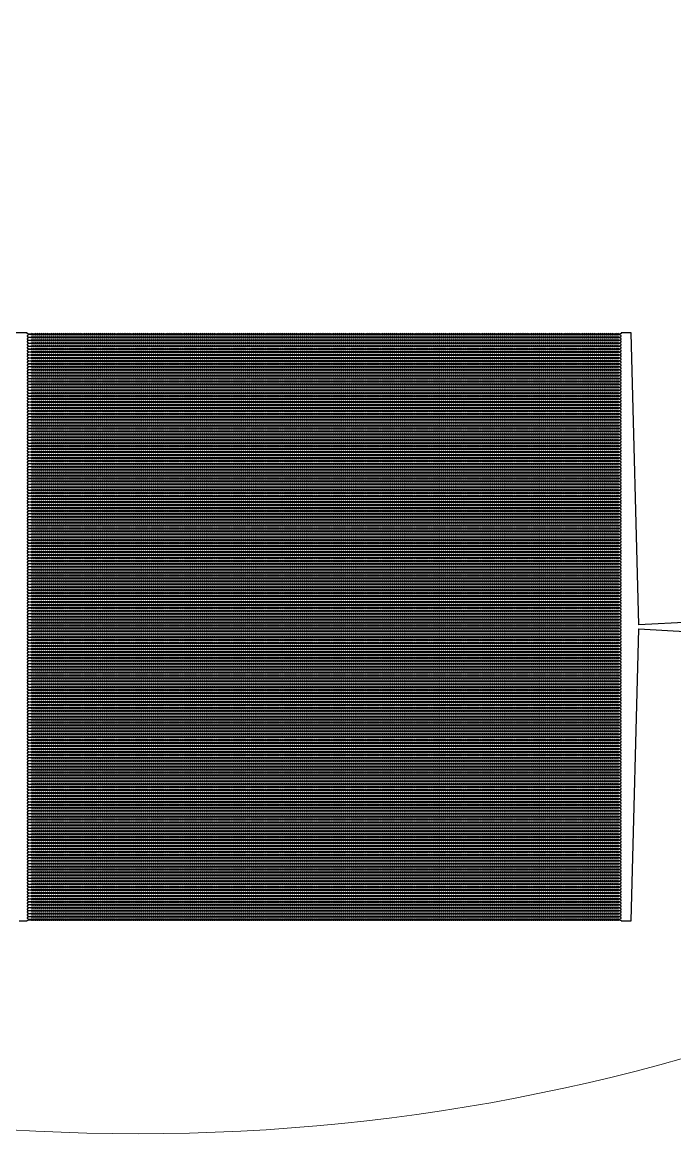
# Model space of a CAD drawing. Extents: x 4056 to 105656, y 4120 to 105720.
# Drawn here: x 51899 to 68540, y 4120 to 32477 of the extents above; entities that cross this region are included whole.
import ezdxf

# ---------------------------------------------------------------- set-up
doc = ezdxf.new("R2010")
doc.units = 13
doc.header["$MEASUREMENT"] = 0
doc.layers.add('Main Layer', color=7, linetype='Continuous', lineweight=0)

# ---------------------------------------------------------------- blocks, each defined once
blk = doc.blocks.new('row')
blk.add_lwpolyline([(-20, -1000, -0.774597), (-20, -1039), (-20, -1050, -0.774597), (-20, -1089), (-20, -1100, -0.774597), (-20, -1139), (-20, -1150, -0.774597), (-20, -1189), (-20, -1200, -0.774597), (-20, -1239), (-20, -1250, -0.774597), (-20, -1289), (-20, -1300, -0.774597), (-20, -1339), (-20, -1350, -0.774597), (-20, -1389), (-20, -1400, -0.774597), (-20, -1439), (-20, -1450, -0.774597), (-20, -1489), (-20, -1500, -0.774597), (-20, -1539), (-20, -1550, -0.774597), (-20, -1589), (-20, -1600, -0.774597), (-20, -1639), (-20, -1650, -0.774597), (-20, -1689), (-20, -1700, -0.774597), (-20, -1739), (-20, -1750, -0.774597), (-20, -1789), (-20, -1800, -0.774597), (-20, -1839), (-20, -1850, -0.774597), (-20, -1889), (-20, -1900, -0.774597), (-20, -1939), (-20, -1950, -0.774597), (-20, -1989), (-20, -2000, -0.774597), (-20, -2039), (-20, -2050, -0.774597), (-20, -2089), (-20, -2100, -0.774597), (-20, -2139), (-20, -2150, -0.774597), (-20, -2189), (-20, -2200, -0.774597), (-20, -2239), (-20, -2250, -0.774597), (-20, -2289), (-20, -2300, -0.774597), (-20, -2339), (-20, -2350, -0.774597), (-20, -2389), (-20, -2400, -0.774597), (-20, -2439), (-20, -2450, -0.774597), (-20, -2489), (-20, -2500, -0.774597), (-20, -2539), (-20, -2550, -0.774597), (-20, -2589), (-20, -2600, -0.774597), (-20, -2639), (-20, -2650, -0.774597), (-20, -2689), (-20, -2700, -0.774597), (-20, -2739), (-20, -2750, -0.774597), (-20, -2789), (-20, -2800, -0.774597), (-20, -2839), (-20, -2850, -0.774597), (-20, -2889), (-20, -2900, -0.774597), (-20, -2939), (-20, -2950, -0.774597), (-20, -2989), (-20, -3000, -0.774597), (-20, -3039), (-20, -3050, -0.774597), (-20, -3089), (-20, -3100, -0.774597), (-20, -3139), (-20, -3150, -0.774597), (-20, -3189), (-20, -3200, -0.774597), (-20, -3239), (-20, -3250, -0.774597), (-20, -3289), (-20, -3300, -0.774597), (-20, -3339), (-20, -3350, -0.774597), (-20, -3389), (-20, -3400, -0.774597), (-20, -3439), (-20, -3450, -0.774597), (-20, -3489), (-20, -3500, -0.774597), (-20, -3539), (-20, -3550, -0.774597), (-20, -3589), (-20, -3600, -0.774597), (-20, -3639), (-20, -3650, -0.774597), (-20, -3689), (-20, -3700, -0.774597), (-20, -3739), (-20, -3750, -0.774597), (-20, -3789), (-20, -3800, -0.774597), (-20, -3839), (-20, -3850, -0.774597), (-20, -3889), (-20, -3900, -0.774597), (-20, -3939), (-20, -3950, -0.774597), (-20, -3989), (-20, -4000, -0.774597), (-20, -4039), (-20, -4050, -0.774597), (-20, -4089), (-20, -4100, -0.774597), (-20, -4139), (-20, -4150, -0.774597), (-20, -4189), (-20, -4200, -0.774597), (-20, -4239), (-20, -4250, -0.774597), (-20, -4289), (-20, -4300, -0.774597), (-20, -4339), (-20, -4350, -0.774597), (-20, -4389), (-20, -4400, -0.774597), (-20, -4439), (-20, -4450, -0.774597), (-20, -4489), (-20, -4500, -0.774597), (-20, -4539), (-20, -4550, -0.774597), (-20, -4589), (-20, -4600, -0.774597), (-20, -4639), (-20, -4650, -0.774597), (-20, -4689), (-20, -4700, -0.774597), (-20, -4739), (-20, -4750, -0.774597), (-20, -4789), (-20, -4800, -0.774597), (-20, -4839), (-20, -4850, -0.774597), (-20, -4889), (-20, -4900, -0.774597), (-20, -4939), (-20, -4950, -0.774597), (-20, -4989), (-20, -5000, -0.774597), (-20, -5039), (-20, -5050, -0.774597), (-20, -5089), (-20, -5100, -0.774597), (-20, -5139), (-20, -5150, -0.774597), (-20, -5189), (-20, -5200, -0.774597), (-20, -5239), (-20, -5250, -0.774597), (-20, -5289), (-20, -5300, -0.774597), (-20, -5339), (-20, -5350, -0.774597), (-20, -5389), (-20, -5400, -0.774597), (-20, -5439), (-20, -5450, -0.774597), (-20, -5489), (-20, -5500, -0.774597), (-20, -5539), (-20, -5550, -0.774597), (-20, -5589), (-20, -5600, -0.774597), (-20, -5639), (-20, -5650, -0.774597), (-20, -5689), (-20, -5700, -0.774597), (-20, -5739), (-20, -5750, -0.774597), (-20, -5789), (-20, -5800, -0.774597), (-20, -5839), (-20, -5850, -0.774597), (-20, -5889), (-20, -5900, -0.774597), (-20, -5939), (-20, -5950, -0.774597), (-20, -5989), (-20, -6000, -0.774597), (-20, -6039), (-20, -6050, -0.774597), (-20, -6089), (-20, -6100, -0.774597), (-20, -6139), (-20, -6150, -0.774597), (-20, -6189), (-20, -6200, -0.774597), (-20, -6239), (-20, -6250, -0.774597), (-20, -6289), (-20, -6300, -0.774597), (-20, -6339), (-20, -6350, -0.774597), (-20, -6389), (-20, -6400, -0.774597), (-20, -6439), (-20, -6450, -0.774597), (-20, -6489), (-20, -6500, -0.774597), (-20, -6539), (-20, -6550, -0.774597), (-20, -6589), (-20, -6600, -0.774597), (-20, -6639), (-20, -6650, -0.774597), (-20, -6689), (-20, -6700, -0.774597), (-20, -6739), (-20, -6750, -0.774597), (-20, -6789), (-20, -6800, -0.774597), (-20, -6839), (-20, -6850, -0.774597), (-20, -6889), (-20, -6900, -0.774597), (-20, -6939), (-20, -6950, -0.774597), (-20, -6989), (-20, -7000, -0.774597), (-20, -7039), (-20, -7050, -0.774597), (-20, -7089), (-20, -7100, -0.774597), (-20, -7139), (-20, -7150, -0.774597), (-20, -7189), (-20, -7200, -0.774597), (-20, -7239), (-20, -7250, -0.774597), (-20, -7289), (-20, -7300, -0.774597), (-20, -7339), (-20, -7350, -0.774597), (-20, -7389), (-20, -7400, -0.774597), (-20, -7439), (-20, -7450, -0.774597), (-20, -7489), (-20, -7500, -0.774597), (-20, -7539), (-20, -7550, -0.774597), (-20, -7589), (-20, -7600, -0.774597), (-20, -7639), (-20, -7650, -0.774597), (-20, -7689), (-20, -7700, -0.774597), (-20, -7739), (-20, -7750, -0.774597), (-20, -7789), (-20, -7800, -0.774597), (-20, -7839), (-20, -7850, -0.774597), (-20, -7889), (-20, -7900, -0.774597), (-20, -7939), (-20, -7950, -0.774597), (-20, -7989), (-20, -8000, -0.774597), (-20, -8039), (-20, -8050, -0.774597), (-20, -8089), (-20, -8100, -0.774597), (-20, -8139), (-20, -8150, -0.774597), (-20, -8189), (-20, -8200, -0.774597), (-20, -8239), (-20, -8250, -0.774597), (-20, -8289), (-20, -8300, -0.774597), (-20, -8339), (-20, -8350, -0.774597), (-20, -8389), (-20, -8400, -0.774597), (-20, -8439), (-20, -8450, -0.774597), (-20, -8489), (-20, -8500, -0.774597), (-20, -8539), (-20, -8550, -0.774597), (-20, -8589), (-20, -8600, -0.774597), (-20, -8639), (-20, -8650, -0.774597), (-20, -8689), (-20, -8700, -0.774597), (-20, -8739), (-20, -8750, -0.774597), (-20, -8789), (-20, -8800, -0.774597), (-20, -8839), (-20, -8850, -0.774597), (-20, -8889), (-20, -8900, -0.774597), (-20, -8939), (-20, -8950, -0.774597), (-20, -8989), (-20, -9000, -0.774597), (-20, -9039), (-20, -9050, -0.774597), (-20, -9089), (-20, -9100, -0.774597), (-20, -9139), (-20, -9150, -0.774597), (-20, -9189), (-20, -9200, -0.774597), (-20, -9239), (-20, -9250, -0.774597), (-20, -9289), (-20, -9300, -0.774597), (-20, -9339), (-20, -9350, -0.774597), (-20, -9389), (-20, -9400, -0.774597), (-20, -9439), (-20, -9450, -0.774597), (-20, -9489), (-20, -9500, -0.774597), (-20, -9539), (-20, -9550, -0.774597), (-20, -9589), (-20, -9600, -0.774597), (-20, -9639), (-20, -9650, -0.774597), (-20, -9689), (-20, -9700, -0.774597), (-20, -9739), (-20, -9750, -0.774597), (-20, -9789), (-20, -9800, -0.774597), (-20, -9839), (-20, -9850, -0.774597), (-20, -9889), (-20, -9900, -0.774597), (-20, -9939), (-20, -9950, -0.774597), (-20, -9989), (-20, -10000, -0.774597), (-20, -10039), (-20, -10050, -0.774597), (-20, -10089), (-20, -10100, -0.774597), (-20, -10139), (-20, -10150, -0.774597), (-20, -10189), (-20, -10200, -0.774597), (-20, -10239), (-20, -10250, -0.774597), (-20, -10289), (-20, -10300, -0.774597), (-20, -10339), (-20, -10350, -0.774597), (-20, -10389), (-20, -10400, -0.774597), (-20, -10439), (-20, -10450, -0.774597), (-20, -10489), (-20, -10500, -0.774597), (-20, -10539), (-20, -10550, -0.774597), (-20, -10589), (-20, -10600, -0.774597), (-20, -10639), (-20, -10650, -0.774597), (-20, -10689), (-20, -10700, -0.774597), (-20, -10739), (-20, -10750, -0.774597), (-20, -10789), (-20, -10800, -0.774597), (-20, -10839), (-20, -10850, -0.774597), (-20, -10889), (-20, -10900, -0.774597), (-20, -10939), (-20, -10950, -0.774597), (-20, -10989), (-20, -11000, -0.774597), (-20, -11039), (-20, -11050, -0.774597), (-20, -11089), (-20, -11100, -0.774597), (-20, -11139), (-20, -11150, -0.774597), (-20, -11189), (-20, -11200, -0.774597), (-20, -11239), (-20, -11250, -0.774597), (-20, -11289), (-20, -11300, -0.774597), (-20, -11339), (-20, -11350, -0.774597), (-20, -11389), (-20, -11400, -0.774597), (-20, -11439), (-20, -11450, -0.774597), (-20, -11489), (-20, -11500, -0.774597), (-20, -11539), (-20, -11550, -0.774597), (-20, -11589), (-20, -11600, -0.774597), (-20, -11639), (-20, -11650, -0.774597), (-20, -11689), (-20, -11700, -0.774597), (-20, -11739), (-20, -11750, -0.774597), (-20, -11789), (-20, -11800, -0.774597), (-20, -11839), (-20, -11850, -0.774597), (-20, -11889), (-20, -11900, -0.774597), (-20, -11939), (-20, -11950, -0.774597), (-20, -11989), (-20, -12000, -0.774597), (-20, -12039), (-20, -12050, -0.774597), (-20, -12089), (-20, -12100, -0.774597), (-20, -12139), (-20, -12150, -0.774597), (-20, -12189), (-20, -12200, -0.774597), (-20, -12239), (-20, -12250, -0.774597), (-20, -12289), (-20, -12300, -0.774597), (-20, -12339), (-20, -12350, -0.774597), (-20, -12389), (-20, -12400, -0.774597), (-20, -12439), (-20, -12450, -0.774597), (-20, -12489), (-20, -12500, -0.774597), (-20, -12539), (-20, -12550, -0.774597), (-20, -12589), (-20, -12600, -0.774597), (-20, -12639), (-20, -12650, -0.774597), (-20, -12689), (-20, -12700, -0.774597), (-20, -12739), (-20, -12750, -0.774597), (-20, -12789), (-20, -12800, -0.774597), (-20, -12839), (-20, -12850, -0.774597), (-20, -12889), (-20, -12900, -0.774597), (-20, -12939), (-20, -12950, -0.774597), (-20, -12989), (-20, -13000, -0.774597), (-20, -13039), (-20, -13050, -0.774597), (-20, -13089), (-20, -13100, -0.774597), (-20, -13139), (-20, -13150, -0.774597), (-20, -13189), (-20, -13200, -0.774597), (-20, -13239), (-20, -13250, -0.774597), (-20, -13289), (-20, -13300, -0.774597), (-20, -13339), (-20, -13350, -0.774597), (-20, -13389), (-20, -13400, -0.774597), (-20, -13439), (-20, -13450, -0.774597), (-20, -13489), (-20, -13500, -0.774597), (-20, -13539), (-20, -13550, -0.774597), (-20, -13589), (-20, -13600, -0.774597), (-20, -13639), (-20, -13650, -0.774597), (-20, -13689), (-20, -13700, -0.774597), (-20, -13739), (-20, -13750, -0.774597), (-20, -13789), (-20, -13800, -0.774597), (-20, -13839), (-20, -13850, -0.774597), (-20, -13889), (-20, -13900, -0.774597), (-20, -13939), (-20, -13950, -0.774597), (-20, -13989), (-20, -14000, -0.774597), (-20, -14039), (-20, -14050, -0.774597), (-20, -14089), (-20, -14100, -0.774597), (-20, -14139), (-20, -14150, -0.774597), (-20, -14189), (-20, -14200, -0.774597), (-20, -14239), (-20, -14250, -0.774597), (-20, -14289), (-20, -14300, -0.774597), (-20, -14339), (-20, -14350, -0.774597), (-20, -14389), (-20, -14400, -0.774597), (-20, -14439), (-20, -14450, -0.774597), (-20, -14489), (-20, -14500, -0.774597), (-20, -14539), (-20, -14550, -0.774597), (-20, -14589), (-20, -14600, -0.774597), (-20, -14639), (-20, -14650, -0.774597), (-20, -14689), (-20, -14700, -0.774597), (-20, -14739), (-20, -14750, -0.774597), (-20, -14789), (-20, -14800, -0.774597), (-20, -14839), (-20, -14850, -0.774597), (-20, -14889), (-20, -14900, -0.774597), (-20, -14939), (-20, -14950, -0.774597), (-20, -14989), (-20, -15000, -0.774597), (-20, -15039), (-20, -15050, -0.774597), (-20, -15089), (-20, -15100), (0, -15150), (25, -15150), (45, -15100), (45, -15089, -0.774597), (45, -15050), (45, -15039, -0.774597), (45, -15000), (45, -14989, -0.774597), (45, -14950), (45, -14939, -0.774597), (45, -14900), (45, -14889, -0.774597), (45, -14850), (45, -14839, -0.774597), (45, -14800), (45, -14789, -0.774597), (45, -14750), (45, -14739, -0.774597), (45, -14700), (45, -14689, -0.774597), (45, -14650), (45, -14639, -0.774597), (45, -14600), (45, -14589, -0.774597), (45, -14550), (45, -14539, -0.774597), (45, -14500), (45, -14489, -0.774597), (45, -14450), (45, -14439, -0.774597), (45, -14400), (45, -14389, -0.774597), (45, -14350), (45, -14339, -0.774597), (45, -14300), (45, -14289, -0.774597), (45, -14250), (45, -14239, -0.774597), (45, -14200), (45, -14189, -0.774597), (45, -14150), (45, -14139, -0.774597), (45, -14100), (45, -14089, -0.774597), (45, -14050), (45, -14039, -0.774597), (45, -14000), (45, -13989, -0.774597), (45, -13950), (45, -13939, -0.774597), (45, -13900), (45, -13889, -0.774597), (45, -13850), (45, -13839, -0.774597), (45, -13800), (45, -13789, -0.774597), (45, -13750), (45, -13739, -0.774597), (45, -13700), (45, -13689, -0.774597), (45, -13650), (45, -13639, -0.774597), (45, -13600), (45, -13589, -0.774597), (45, -13550), (45, -13539, -0.774597), (45, -13500), (45, -13489, -0.774597), (45, -13450), (45, -13439, -0.774597), (45, -13400), (45, -13389, -0.774597), (45, -13350), (45, -13339, -0.774597), (45, -13300), (45, -13289, -0.774597), (45, -13250), (45, -13239, -0.774597), (45, -13200), (45, -13189, -0.774597), (45, -13150), (45, -13139, -0.774597), (45, -13100), (45, -13089, -0.774597), (45, -13050), (45, -13039, -0.774597), (45, -13000), (45, -12989, -0.774597), (45, -12950), (45, -12939, -0.774597), (45, -12900), (45, -12889, -0.774597), (45, -12850), (45, -12839, -0.774597), (45, -12800), (45, -12789, -0.774597), (45, -12750), (45, -12739, -0.774597), (45, -12700), (45, -12689, -0.774597), (45, -12650), (45, -12639, -0.774597), (45, -12600), (45, -12589, -0.774597), (45, -12550), (45, -12539, -0.774597), (45, -12500), (45, -12489, -0.774597), (45, -12450), (45, -12439, -0.774597), (45, -12400), (45, -12389, -0.774597), (45, -12350), (45, -12339, -0.774597), (45, -12300), (45, -12289, -0.774597), (45, -12250), (45, -12239, -0.774597), (45, -12200), (45, -12189, -0.774597), (45, -12150), (45, -12139, -0.774597), (45, -12100), (45, -12089, -0.774597), (45, -12050), (45, -12039, -0.774597), (45, -12000), (45, -11989, -0.774597), (45, -11950), (45, -11939, -0.774597), (45, -11900), (45, -11889, -0.774597), (45, -11850), (45, -11839, -0.774597), (45, -11800), (45, -11789, -0.774597), (45, -11750), (45, -11739, -0.774597), (45, -11700), (45, -11689, -0.774597), (45, -11650), (45, -11639, -0.774597), (45, -11600), (45, -11589, -0.774597), (45, -11550), (45, -11539, -0.774597), (45, -11500), (45, -11489, -0.774597), (45, -11450), (45, -11439, -0.774597), (45, -11400), (45, -11389, -0.774597), (45, -11350), (45, -11339, -0.774597), (45, -11300), (45, -11289, -0.774597), (45, -11250), (45, -11239, -0.774597), (45, -11200), (45, -11189, -0.774597), (45, -11150), (45, -11139, -0.774597), (45, -11100), (45, -11089, -0.774597), (45, -11050), (45, -11039, -0.774597), (45, -11000), (45, -10989, -0.774597), (45, -10950), (45, -10939, -0.774597), (45, -10900), (45, -10889, -0.774597), (45, -10850), (45, -10839, -0.774597), (45, -10800), (45, -10789, -0.774597), (45, -10750), (45, -10739, -0.774597), (45, -10700), (45, -10689, -0.774597), (45, -10650), (45, -10639, -0.774597), (45, -10600), (45, -10589, -0.774597), (45, -10550), (45, -10539, -0.774597), (45, -10500), (45, -10489, -0.774597), (45, -10450), (45, -10439, -0.774597), (45, -10400), (45, -10389, -0.774597), (45, -10350), (45, -10339, -0.774597), (45, -10300), (45, -10289, -0.774597), (45, -10250), (45, -10239, -0.774597), (45, -10200), (45, -10189, -0.774597), (45, -10150), (45, -10139, -0.774597), (45, -10100), (45, -10089, -0.774597), (45, -10050), (45, -10039, -0.774597), (45, -10000), (45, -9989, -0.774597), (45, -9950), (45, -9939, -0.774597), (45, -9900), (45, -9889, -0.774597), (45, -9850), (45, -9839, -0.774597), (45, -9800), (45, -9789, -0.774597), (45, -9750), (45, -9739, -0.774597), (45, -9700), (45, -9689, -0.774597), (45, -9650), (45, -9639, -0.774597), (45, -9600), (45, -9589, -0.774597), (45, -9550), (45, -9539, -0.774597), (45, -9500), (45, -9489, -0.774597), (45, -9450), (45, -9439, -0.774597), (45, -9400), (45, -9389, -0.774597), (45, -9350), (45, -9339, -0.774597), (45, -9300), (45, -9289, -0.774597), (45, -9250), (45, -9239, -0.774597), (45, -9200), (45, -9189, -0.774597), (45, -9150), (45, -9139, -0.774597), (45, -9100), (45, -9089, -0.774597), (45, -9050), (45, -9039, -0.774597), (45, -9000), (45, -8989, -0.774597), (45, -8950), (45, -8939, -0.774597), (45, -8900), (45, -8889, -0.774597), (45, -8850), (45, -8839, -0.774597), (45, -8800), (45, -8789, -0.774597), (45, -8750), (45, -8739, -0.774597), (45, -8700), (45, -8689, -0.774597), (45, -8650), (45, -8639, -0.774597), (45, -8600), (45, -8589, -0.774597), (45, -8550), (45, -8539, -0.774597), (45, -8500), (45, -8489, -0.774597), (45, -8450), (45, -8439, -0.774597), (45, -8400), (45, -8389, -0.774597), (45, -8350), (45, -8339, -0.774597), (45, -8300), (45, -8289, -0.774597), (45, -8250), (45, -8239, -0.774597), (45, -8200), (45, -8189, -0.774597), (45, -8150), (45, -8139, -0.774597), (45, -8100), (45, -8089, -0.774597), (45, -8050), (45, -8039, -0.774597), (45, -8000), (45, -7989, -0.774597), (45, -7950), (45, -7939, -0.774597), (45, -7900), (45, -7889, -0.774597), (45, -7850), (45, -7839, -0.774597), (45, -7800), (45, -7789, -0.774597), (45, -7750), (45, -7739, -0.774597), (45, -7700), (45, -7689, -0.774597), (45, -7650), (45, -7639, -0.774597), (45, -7600), (45, -7589, -0.774597), (45, -7550), (45, -7539, -0.774597), (45, -7500), (45, -7489, -0.774597), (45, -7450), (45, -7439, -0.774597), (45, -7400), (45, -7389, -0.774597), (45, -7350), (45, -7339, -0.774597), (45, -7300), (45, -7289, -0.774597), (45, -7250), (45, -7239, -0.774597), (45, -7200), (45, -7189, -0.774597), (45, -7150), (45, -7139, -0.774597), (45, -7100), (45, -7089, -0.774597), (45, -7050), (45, -7039, -0.774597), (45, -7000), (45, -6989, -0.774597), (45, -6950), (45, -6939, -0.774597), (45, -6900), (45, -6889, -0.774597), (45, -6850), (45, -6839, -0.774597), (45, -6800), (45, -6789, -0.774597), (45, -6750), (45, -6739, -0.774597), (45, -6700), (45, -6689, -0.774597), (45, -6650), (45, -6639, -0.774597), (45, -6600), (45, -6589, -0.774597), (45, -6550), (45, -6539, -0.774597), (45, -6500), (45, -6489, -0.774597), (45, -6450), (45, -6439, -0.774597), (45, -6400), (45, -6389, -0.774597), (45, -6350), (45, -6339, -0.774597), (45, -6300), (45, -6289, -0.774597), (45, -6250), (45, -6239, -0.774597), (45, -6200), (45, -6189, -0.774597), (45, -6150), (45, -6139, -0.774597), (45, -6100), (45, -6089, -0.774597), (45, -6050), (45, -6039, -0.774597), (45, -6000), (45, -5989, -0.774597), (45, -5950), (45, -5939, -0.774597), (45, -5900), (45, -5889, -0.774597), (45, -5850), (45, -5839, -0.774597), (45, -5800), (45, -5789, -0.774597), (45, -5750), (45, -5739, -0.774597), (45, -5700), (45, -5689, -0.774597), (45, -5650), (45, -5639, -0.774597), (45, -5600), (45, -5589, -0.774597), (45, -5550), (45, -5539, -0.774597), (45, -5500), (45, -5489, -0.774597), (45, -5450), (45, -5439, -0.774597), (45, -5400), (45, -5389, -0.774597), (45, -5350), (45, -5339, -0.774597), (45, -5300), (45, -5289, -0.774597), (45, -5250), (45, -5239, -0.774597), (45, -5200), (45, -5189, -0.774597), (45, -5150), (45, -5139, -0.774597), (45, -5100), (45, -5089, -0.774597), (45, -5050), (45, -5039, -0.774597), (45, -5000), (45, -4989, -0.774597), (45, -4950), (45, -4939, -0.774597), (45, -4900), (45, -4889, -0.774597), (45, -4850), (45, -4839, -0.774597), (45, -4800), (45, -4789, -0.774597), (45, -4750), (45, -4739, -0.774597), (45, -4700), (45, -4689, -0.774597), (45, -4650), (45, -4639, -0.774597), (45, -4600), (45, -4589, -0.774597), (45, -4550), (45, -4539, -0.774597), (45, -4500), (45, -4489, -0.774597), (45, -4450), (45, -4439, -0.774597), (45, -4400), (45, -4389, -0.774597), (45, -4350), (45, -4339, -0.774597), (45, -4300), (45, -4289, -0.774597), (45, -4250), (45, -4239, -0.774597), (45, -4200), (45, -4189, -0.774597), (45, -4150), (45, -4139, -0.774597), (45, -4100), (45, -4089, -0.774597), (45, -4050), (45, -4039, -0.774597), (45, -4000), (45, -3989, -0.774597), (45, -3950), (45, -3939, -0.774597), (45, -3900), (45, -3889, -0.774597), (45, -3850), (45, -3839, -0.774597), (45, -3800), (45, -3789, -0.774597), (45, -3750), (45, -3739, -0.774597), (45, -3700), (45, -3689, -0.774597), (45, -3650), (45, -3639, -0.774597), (45, -3600), (45, -3589, -0.774597), (45, -3550), (45, -3539, -0.774597), (45, -3500), (45, -3489, -0.774597), (45, -3450), (45, -3439, -0.774597), (45, -3400), (45, -3389, -0.774597), (45, -3350), (45, -3339, -0.774597), (45, -3300), (45, -3289, -0.774597), (45, -3250), (45, -3239, -0.774597), (45, -3200), (45, -3189, -0.774597), (45, -3150), (45, -3139, -0.774597), (45, -3100), (45, -3089, -0.774597), (45, -3050), (45, -3039, -0.774597), (45, -3000), (45, -2989, -0.774597), (45, -2950), (45, -2939, -0.774597), (45, -2900), (45, -2889, -0.774597), (45, -2850), (45, -2839, -0.774597), (45, -2800), (45, -2789, -0.774597), (45, -2750), (45, -2739, -0.774597), (45, -2700), (45, -2689, -0.774597), (45, -2650), (45, -2639, -0.774597), (45, -2600), (45, -2589, -0.774597), (45, -2550), (45, -2539, -0.774597), (45, -2500), (45, -2489, -0.774597), (45, -2450), (45, -2439, -0.774597), (45, -2400), (45, -2389, -0.774597), (45, -2350), (45, -2339, -0.774597), (45, -2300), (45, -2289, -0.774597), (45, -2250), (45, -2239, -0.774597), (45, -2200), (45, -2189, -0.774597), (45, -2150), (45, -2139, -0.774597), (45, -2100), (45, -2089, -0.774597), (45, -2050), (45, -2039, -0.774597), (45, -2000), (45, -1989, -0.774597), (45, -1950), (45, -1939, -0.774597), (45, -1900), (45, -1889, -0.774597), (45, -1850), (45, -1839, -0.774597), (45, -1800), (45, -1789, -0.774597), (45, -1750), (45, -1739, -0.774597), (45, -1700), (45, -1689, -0.774597), (45, -1650), (45, -1639, -0.774597), (45, -1600), (45, -1589, -0.774597), (45, -1550), (45, -1539, -0.774597), (45, -1500), (45, -1489, -0.774597), (45, -1450), (45, -1439, -0.774597), (45, -1400), (45, -1389, -0.774597), (45, -1350), (45, -1339, -0.774597), (45, -1300), (45, -1289, -0.774597), (45, -1250), (45, -1239, -0.774597), (45, -1200), (45, -1189, -0.774597), (45, -1150), (45, -1139, -0.774597), (45, -1100), (45, -1089, -0.774597), (45, -1050), (45, -1039, -0.774597), (45, -1000), (45, -989, -0.774597), (45, -950), (45, -939, -0.774597), (45, -900), (45, -889, -0.774597), (45, -850), (45, -839, -0.774597), (45, -800), (45, -789, -0.774597), (45, -750), (45, -739, -0.774597), (45, -700), (45, -689, -0.774597), (45, -650), (45, -639, -0.774597), (45, -600), (45, -589, -0.774597), (45, -550), (45, -539, -0.774597), (45, -500), (45, -489, -0.774597), (45, -450), (45, -439, -0.774597), (45, -400), (45, -389, -0.774597), (45, -350), (45, -339, -0.774597), (45, -300), (45, -289, -0.774597), (45, -250), (45, -239, -0.774597), (45, -200), (45, -189, -0.774597), (45, -150), (45, -139, -0.774597), (45, -100), (45, -50), (45, -50), (25, 0), (0, 0), (-20, -50), (-20, -100, -0.774597), (-20, -139), (-20, -150, -0.774597), (-20, -189), (-20, -200, -0.774597), (-20, -239), (-20, -250, -0.774597), (-20, -289), (-20, -300, -0.774597), (-20, -339), (-20, -350, -0.774597), (-20, -389), (-20, -400, -0.774597), (-20, -439), (-20, -450, -0.774597), (-20, -489), (-20, -500, -0.774597), (-20, -539), (-20, -550, -0.774597), (-20, -589), (-20, -600, -0.774597), (-20, -639), (-20, -650, -0.774597), (-20, -689), (-20, -700, -0.774597), (-20, -739), (-20, -750, -0.774597), (-20, -789), (-20, -800, -0.774597), (-20, -839), (-20, -850, -0.774597), (-20, -889), (-20, -900, -0.774597), (-20, -939), (-20, -950, -0.774597), (-20, -989)], format="xyb", close=True)

msp = doc.modelspace()

# ---------------------------------------------------------------- linework, layer by layer
for points in [[(68940, 17176), (67625, 17100), (67425, 24550), (67175, 24550), (67175, 24537), (67125, 24517), (67114, 24517, 0.774597), (67075, 24517), (67064, 24517, 0.774597), (67025, 24517), (67014, 24517, 0.774597), (66975, 24517), (66964, 24517, 0.774597), (66925, 24517), (66914, 24517, 0.774597), (66875, 24517), (66864, 24517, 0.774597), (66825, 24517), (66814, 24517, 0.774597), (66775, 24517), (66764, 24517, 0.774597), (66725, 24517), (66714, 24517, 0.774597), (66675, 24517), (66664, 24517, 0.774597), (66625, 24517), (66614, 24517, 0.774597), (66575, 24517), (66564, 24517, 0.774597), (66525, 24517), (66514, 24517, 0.774597), (66475, 24517), (66464, 24517, 0.774597), (66425, 24517), (66414, 24517, 0.774597), (66375, 24517), (66364, 24517, 0.774597), (66325, 24517), (66314, 24517, 0.774597), (66275, 24517), (66264, 24517, 0.774597), (66225, 24517), (66214, 24517, 0.774597), (66175, 24517), (66164, 24517, 0.774597), (66125, 24517), (66114, 24517, 0.774597), (66075, 24517), (66064, 24517, 0.774597), (66025, 24517), (66014, 24517, 0.774597), (65975, 24517), (65964, 24517, 0.774597), (65925, 24517), (65914, 24517, 0.774597), (65875, 24517), (65864, 24517, 0.774597), (65825, 24517), (65814, 24517, 0.774597), (65775, 24517), (65764, 24517, 0.774597), (65725, 24517), (65714, 24517, 0.774597), (65675, 24517), (65664, 24517, 0.774597), (65625, 24517), (65614, 24517, 0.774597), (65575, 24517), (65564, 24517, 0.774597), (65525, 24517), (65514, 24517, 0.774597), (65475, 24517), (65464, 24517, 0.774597), (65425, 24517), (65414, 24517, 0.774597), (65375, 24517), (65364, 24517, 0.774597), (65325, 24517), (65314, 24517, 0.774597), (65275, 24517), (65264, 24517, 0.774597), (65225, 24517), (65214, 24517, 0.774597), (65175, 24517), (65164, 24517, 0.774597), (65125, 24517), (65114, 24517, 0.774597), (65075, 24517), (65064, 24517, 0.774597), (65025, 24517), (65014, 24517, 0.774597), (64975, 24517), (64964, 24517, 0.774597), (64925, 24517), (64914, 24517, 0.774597), (64875, 24517), (64864, 24517, 0.774597), (64825, 24517), (64814, 24517, 0.774597), (64775, 24517), (64764, 24517, 0.774597), (64725, 24517), (64714, 24517, 0.774597), (64675, 24517), (64664, 24517, 0.774597), (64625, 24517), (64614, 24517, 0.774597), (64575, 24517), (64564, 24517, 0.774597), (64525, 24517), (64514, 24517, 0.774597), (64475, 24517), (64464, 24517, 0.774597), (64425, 24517), (64414, 24517, 0.774597), (64375, 24517), (64364, 24517, 0.774597), (64325, 24517), (64314, 24517, 0.774597), (64275, 24517), (64264, 24517, 0.774597), (64225, 24517), (64214, 24517, 0.774597), (64175, 24517), (64164, 24517, 0.774597), (64125, 24517), (64114, 24517, 0.774597), (64075, 24517), (64064, 24517, 0.774597), (64025, 24517), (64014, 24517, 0.774597), (63975, 24517), (63964, 24517, 0.774597), (63925, 24517), (63914, 24517, 0.774597), (63875, 24517), (63864, 24517, 0.774597), (63825, 24517), (63814, 24517, 0.774597), (63775, 24517), (63764, 24517, 0.774597), (63725, 24517), (63714, 24517, 0.774597), (63675, 24517), (63664, 24517, 0.774597), (63625, 24517), (63614, 24517, 0.774597), (63575, 24517), (63564, 24517, 0.774597), (63525, 24517), (63514, 24517, 0.774597), (63475, 24517), (63464, 24517, 0.774597), (63425, 24517), (63414, 24517, 0.774597), (63375, 24517), (63364, 24517, 0.774597), (63325, 24517), (63314, 24517, 0.774597), (63275, 24517), (63264, 24517, 0.774597), (63225, 24517), (63214, 24517, 0.774597), (63175, 24517), (63164, 24517, 0.774597), (63125, 24517), (63114, 24517, 0.774597), (63075, 24517), (63064, 24517, 0.774597), (63025, 24517), (63014, 24517, 0.774597), (62975, 24517), (62964, 24517, 0.774597), (62925, 24517), (62914, 24517, 0.774597), (62875, 24517), (62864, 24517, 0.774597), (62825, 24517), (62814, 24517, 0.774597), (62775, 24517), (62764, 24517, 0.774597), (62725, 24517), (62714, 24517, 0.774597), (62675, 24517), (62664, 24517, 0.774597), (62625, 24517), (62614, 24517, 0.774597), (62575, 24517), (62564, 24517, 0.774597), (62525, 24517), (62514, 24517, 0.774597), (62475, 24517), (62464, 24517, 0.774597), (62425, 24517), (62414, 24517, 0.774597), (62375, 24517), (62364, 24517, 0.774597), (62325, 24517), (62314, 24517, 0.774597), (62275, 24517), (62264, 24517, 0.774597), (62225, 24517), (62214, 24517, 0.774597), (62175, 24517), (62164, 24517, 0.774597), (62125, 24517), (62114, 24517, 0.774597), (62075, 24517), (62064, 24517, 0.774597), (62025, 24517), (62014, 24517, 0.774597), (61975, 24517), (61964, 24517, 0.774597), (61925, 24517), (61914, 24517, 0.774597), (61875, 24517), (61864, 24517, 0.774597), (61825, 24517), (61814, 24517, 0.774597), (61775, 24517), (61764, 24517, 0.774597), (61725, 24517), (61714, 24517, 0.774597), (61675, 24517), (61664, 24517, 0.774597), (61625, 24517), (61614, 24517, 0.774597), (61575, 24517), (61564, 24517, 0.774597), (61525, 24517), (61514, 24517, 0.774597), (61475, 24517), (61464, 24517, 0.774597), (61425, 24517), (61414, 24517, 0.774597), (61375, 24517), (61364, 24517, 0.774597), (61325, 24517), (61314, 24517, 0.774597), (61275, 24517), (61264, 24517, 0.774597), (61225, 24517), (61214, 24517, 0.774597), (61175, 24517), (61164, 24517, 0.774597), (61125, 24517), (61114, 24517, 0.774597), (61075, 24517), (61064, 24517, 0.774597), (61025, 24517), (61014, 24517, 0.774597), (60975, 24517), (60964, 24517, 0.774597), (60925, 24517), (60914, 24517, 0.774597), (60875, 24517), (60864, 24517, 0.774597), (60825, 24517), (60814, 24517, 0.774597), (60775, 24517), (60764, 24517, 0.774597), (60725, 24517), (60714, 24517, 0.774597), (60675, 24517), (60664, 24517, 0.774597), (60625, 24517), (60614, 24517, 0.774597), (60575, 24517), (60564, 24517, 0.774597), (60525, 24517), (60514, 24517, 0.774597), (60475, 24517), (60464, 24517, 0.774597), (60425, 24517), (60414, 24517, 0.774597), (60375, 24517), (60364, 24517, 0.774597), (60325, 24517), (60314, 24517, 0.774597), (60275, 24517), (60264, 24517, 0.774597), (60225, 24517), (60214, 24517, 0.774597), (60175, 24517), (60164, 24517, 0.774597), (60125, 24517), (60114, 24517, 0.774597), (60075, 24517), (60064, 24517, 0.774597), (60025, 24517), (60014, 24517, 0.774597), (59975, 24517), (59964, 24517, 0.774597), (59925, 24517), (59914, 24517, 0.774597), (59875, 24517), (59864, 24517, 0.774597), (59825, 24517), (59814, 24517, 0.774597), (59775, 24517), (59764, 24517, 0.774597), (59725, 24517), (59714, 24517, 0.774597), (59675, 24517), (59664, 24517, 0.774597), (59625, 24517), (59614, 24517, 0.774597), (59575, 24517), (59564, 24517, 0.774597), (59525, 24517), (59514, 24517, 0.774597), (59475, 24517), (59464, 24517, 0.774597), (59425, 24517), (59414, 24517, 0.774597), (59375, 24517), (59364, 24517, 0.774597), (59325, 24517), (59314, 24517, 0.774597), (59275, 24517), (59264, 24517, 0.774597), (59225, 24517), (59214, 24517, 0.774597), (59175, 24517), (59164, 24517, 0.774597), (59125, 24517), (59114, 24517, 0.774597), (59075, 24517), (59064, 24517, 0.774597), (59025, 24517), (59014, 24517, 0.774597), (58975, 24517), (58964, 24517, 0.774597), (58925, 24517), (58914, 24517, 0.774597), (58875, 24517), (58864, 24517, 0.774597), (58825, 24517), (58814, 24517, 0.774597), (58775, 24517), (58764, 24517, 0.774597), (58725, 24517), (58714, 24517, 0.774597), (58675, 24517), (58664, 24517, 0.774597), (58625, 24517), (58614, 24517, 0.774597), (58575, 24517), (58564, 24517, 0.774597), (58525, 24517), (58514, 24517, 0.774597), (58475, 24517), (58464, 24517, 0.774597), (58425, 24517), (58414, 24517, 0.774597), (58375, 24517), (58364, 24517, 0.774597), (58325, 24517), (58314, 24517, 0.774597), (58275, 24517), (58264, 24517, 0.774597), (58225, 24517), (58214, 24517, 0.774597), (58175, 24517), (58164, 24517, 0.774597), (58125, 24517), (58114, 24517, 0.774597), (58075, 24517), (58064, 24517, 0.774597), (58025, 24517), (58014, 24517, 0.774597), (57975, 24517), (57964, 24517, 0.774597), (57925, 24517), (57914, 24517, 0.774597), (57875, 24517), (57864, 24517, 0.774597), (57825, 24517), (57814, 24517, 0.774597), (57775, 24517), (57764, 24517, 0.774597), (57725, 24517), (57714, 24517, 0.774597), (57675, 24517), (57664, 24517, 0.774597), (57625, 24517), (57614, 24517, 0.774597), (57575, 24517), (57564, 24517, 0.774597), (57525, 24517), (57514, 24517, 0.774597), (57475, 24517), (57464, 24517, 0.774597), (57425, 24517), (57414, 24517, 0.774597), (57375, 24517), (57364, 24517, 0.774597), (57325, 24517), (57314, 24517, 0.774597), (57275, 24517), (57264, 24517, 0.774597), (57225, 24517), (57214, 24517, 0.774597), (57175, 24517), (57164, 24517, 0.774597), (57125, 24517), (57114, 24517, 0.774597), (57075, 24517), (57064, 24517, 0.774597), (57025, 24517), (57014, 24517, 0.774597), (56975, 24517), (56964, 24517, 0.774597), (56925, 24517), (56914, 24517, 0.774597), (56875, 24517), (56864, 24517, 0.774597), (56825, 24517), (56814, 24517, 0.774597), (56775, 24517), (56764, 24517, 0.774597), (56725, 24517), (56714, 24517, 0.774597), (56675, 24517), (56664, 24517, 0.774597), (56625, 24517), (56614, 24517, 0.774597), (56575, 24517), (56564, 24517, 0.774597), (56525, 24517), (56514, 24517, 0.774597), (56475, 24517), (56464, 24517, 0.774597), (56425, 24517), (56414, 24517, 0.774597), (56375, 24517), (56364, 24517, 0.774597), (56325, 24517), (56314, 24517, 0.774597), (56275, 24517), (56264, 24517, 0.774597), (56225, 24517), (56214, 24517, 0.774597), (56175, 24517), (56164, 24517, 0.774597), (56125, 24517), (56114, 24517, 0.774597), (56075, 24517), (56064, 24517, 0.774597), (56025, 24517), (56014, 24517, 0.774597), (55975, 24517), (55964, 24517, 0.774597), (55925, 24517), (55914, 24517, 0.774597), (55875, 24517), (55864, 24517, 0.774597), (55825, 24517), (55814, 24517, 0.774597), (55775, 24517), (55764, 24517, 0.774597), (55725, 24517), (55714, 24517, 0.774597), (55675, 24517), (55664, 24517, 0.774597), (55625, 24517), (55614, 24517, 0.774597), (55575, 24517), (55564, 24517, 0.774597), (55525, 24517), (55514, 24517, 0.774597), (55475, 24517), (55464, 24517, 0.774597), (55425, 24517), (55414, 24517, 0.774597), (55375, 24517), (55364, 24517, 0.774597), (55325, 24517), (55314, 24517, 0.774597), (55275, 24517), (55264, 24517, 0.774597), (55225, 24517), (55214, 24517, 0.774597), (55175, 24517), (55164, 24517, 0.774597), (55125, 24517), (55114, 24517, 0.774597), (55075, 24517), (55064, 24517, 0.774597), (55025, 24517), (55014, 24517, 0.774597), (54975, 24517), (54964, 24517, 0.774597), (54925, 24517), (54914, 24517, 0.774597), (54875, 24517), (54864, 24517, 0.774597), (54825, 24517), (54814, 24517, 0.774597), (54775, 24517), (54764, 24517, 0.774597), (54725, 24517), (54714, 24517, 0.774597), (54675, 24517), (54664, 24517, 0.774597), (54625, 24517), (54614, 24517, 0.774597), (54575, 24517), (54564, 24517, 0.774597), (54525, 24517), (54514, 24517, 0.774597), (54475, 24517), (54464, 24517, 0.774597), (54425, 24517), (54414, 24517, 0.774597), (54375, 24517), (54364, 24517, 0.774597), (54325, 24517), (54314, 24517, 0.774597), (54275, 24517), (54264, 24517, 0.774597), (54225, 24517), (54214, 24517, 0.774597), (54175, 24517), (54164, 24517, 0.774597), (54125, 24517), (54114, 24517, 0.774597), (54075, 24517), (54064, 24517, 0.774597), (54025, 24517), (54014, 24517, 0.774597), (53975, 24517), (53964, 24517, 0.774597), (53925, 24517), (53914, 24517, 0.774597), (53875, 24517), (53864, 24517, 0.774597), (53825, 24517), (53814, 24517, 0.774597), (53775, 24517), (53764, 24517, 0.774597), (53725, 24517), (53714, 24517, 0.774597), (53675, 24517), (53664, 24517, 0.774597), (53625, 24517), (53614, 24517, 0.774597), (53575, 24517), (53564, 24517, 0.774597), (53525, 24517), (53514, 24517, 0.774597), (53475, 24517), (53464, 24517, 0.774597), (53425, 24517), (53414, 24517, 0.774597), (53375, 24517), (53364, 24517, 0.774597), (53325, 24517), (53314, 24517, 0.774597), (53275, 24517), (53264, 24517, 0.774597), (53225, 24517), (53214, 24517, 0.774597), (53175, 24517), (53164, 24517, 0.774597), (53125, 24517), (53114, 24517, 0.774597), (53075, 24517), (53064, 24517, 0.774597), (53025, 24517), (53014, 24517, 0.774597), (52975, 24517), (52964, 24517, 0.774597), (52925, 24517), (52914, 24517, 0.774597), (52875, 24517), (52864, 24517, 0.774597), (52825, 24517), (52814, 24517, 0.774597), (52775, 24517), (52764, 24517, 0.774597), (52725, 24517), (52714, 24517, 0.774597), (52675, 24517), (52664, 24517, 0.774597), (52625, 24517), (52614, 24517, 0.774597), (52575, 24517), (52564, 24517, 0.774597), (52525, 24517), (52514, 24517, 0.774597), (52475, 24517), (52464, 24517, 0.774597), (52425, 24517), (52414, 24517, 0.774597), (52375, 24517), (52364, 24517, 0.774597), (52325, 24517), (52314, 24517, 0.774597), (52275, 24517), (52264, 24517, 0.774597), (52225, 24517), (52214, 24517, 0.774597), (52175, 24517), (52164, 24517, 0.774597), (52125, 24517), (52075, 24517), (52025, 24537), (52025, 24550), (51421, 24550)], [(51825, 9550), (52025, 9550), (52025, 9562), (52075, 9582), (52125, 9582, 0.774597), (52164, 9582), (52175, 9582, 0.774597), (52214, 9582), (52225, 9582, 0.774597), (52264, 9582), (52275, 9582, 0.774597), (52314, 9582), (52325, 9582, 0.774597), (52364, 9582), (52375, 9582, 0.774597), (52414, 9582), (52425, 9582, 0.774597), (52464, 9582), (52475, 9582, 0.774597), (52514, 9582), (52525, 9582, 0.774597), (52564, 9582), (52575, 9582, 0.774597), (52614, 9582), (52625, 9582, 0.774597), (52664, 9582), (52675, 9582, 0.774597), (52714, 9582), (52725, 9582, 0.774597), (52764, 9582), (52775, 9582, 0.774597), (52814, 9582), (52825, 9582, 0.774597), (52864, 9582), (52875, 9582, 0.774597), (52914, 9582), (52925, 9582, 0.774597), (52964, 9582), (52975, 9582, 0.774597), (53014, 9582), (53025, 9582, 0.774597), (53064, 9582), (53075, 9582, 0.774597), (53114, 9582), (53125, 9582, 0.774597), (53164, 9582), (53175, 9582, 0.774597), (53214, 9582), (53225, 9582, 0.774597), (53264, 9582), (53275, 9582, 0.774597), (53314, 9582), (53325, 9582, 0.774597), (53364, 9582), (53375, 9582, 0.774597), (53414, 9582), (53425, 9582, 0.774597), (53464, 9582), (53475, 9582, 0.774597), (53514, 9582), (53525, 9582, 0.774597), (53564, 9582), (53575, 9582, 0.774597), (53614, 9582), (53625, 9582, 0.774597), (53664, 9582), (53675, 9582, 0.774597), (53714, 9582), (53725, 9582, 0.774597), (53764, 9582), (53775, 9582, 0.774597), (53814, 9582), (53825, 9582, 0.774597), (53864, 9582), (53875, 9582, 0.774597), (53914, 9582), (53925, 9582, 0.774597), (53964, 9582), (53975, 9582, 0.774597), (54014, 9582), (54025, 9582, 0.774597), (54064, 9582), (54075, 9582, 0.774597), (54114, 9582), (54125, 9582, 0.774597), (54164, 9582), (54175, 9582, 0.774597), (54214, 9582), (54225, 9582, 0.774597), (54264, 9582), (54275, 9582, 0.774597), (54314, 9582), (54325, 9582, 0.774597), (54364, 9582), (54375, 9582, 0.774597), (54414, 9582), (54425, 9582, 0.774597), (54464, 9582), (54475, 9582, 0.774597), (54514, 9582), (54525, 9582, 0.774597), (54564, 9582), (54575, 9582, 0.774597), (54614, 9582), (54625, 9582, 0.774597), (54664, 9582), (54675, 9582, 0.774597), (54714, 9582), (54725, 9582, 0.774597), (54764, 9582), (54775, 9582, 0.774597), (54814, 9582), (54825, 9582, 0.774597), (54864, 9582), (54875, 9582, 0.774597), (54914, 9582), (54925, 9582, 0.774597), (54964, 9582), (54975, 9582, 0.774597), (55014, 9582), (55025, 9582, 0.774597), (55064, 9582), (55075, 9582, 0.774597), (55114, 9582), (55125, 9582, 0.774597), (55164, 9582), (55175, 9582, 0.774597), (55214, 9582), (55225, 9582, 0.774597), (55264, 9582), (55275, 9582, 0.774597), (55314, 9582), (55325, 9582, 0.774597), (55364, 9582), (55375, 9582, 0.774597), (55414, 9582), (55425, 9582, 0.774597), (55464, 9582), (55475, 9582, 0.774597), (55514, 9582), (55525, 9582, 0.774597), (55564, 9582), (55575, 9582, 0.774597), (55614, 9582), (55625, 9582, 0.774597), (55664, 9582), (55675, 9582, 0.774597), (55714, 9582), (55725, 9582, 0.774597), (55764, 9582), (55775, 9582, 0.774597), (55814, 9582), (55825, 9582, 0.774597), (55864, 9582), (55875, 9582, 0.774597), (55914, 9582), (55925, 9582, 0.774597), (55964, 9582), (55975, 9582, 0.774597), (56014, 9582), (56025, 9582, 0.774597), (56064, 9582), (56075, 9582, 0.774597), (56114, 9582), (56125, 9582, 0.774597), (56164, 9582), (56175, 9582, 0.774597), (56214, 9582), (56225, 9582, 0.774597), (56264, 9582), (56275, 9582, 0.774597), (56314, 9582), (56325, 9582, 0.774597), (56364, 9582), (56375, 9582, 0.774597), (56414, 9582), (56425, 9582, 0.774597), (56464, 9582), (56475, 9582, 0.774597), (56514, 9582), (56525, 9582, 0.774597), (56564, 9582), (56575, 9582, 0.774597), (56614, 9582), (56625, 9582, 0.774597), (56664, 9582), (56675, 9582, 0.774597), (56714, 9582), (56725, 9582, 0.774597), (56764, 9582), (56775, 9582, 0.774597), (56814, 9582), (56825, 9582, 0.774597), (56864, 9582), (56875, 9582, 0.774597), (56914, 9582), (56925, 9582, 0.774597), (56964, 9582), (56975, 9582, 0.774597), (57014, 9582), (57025, 9582, 0.774597), (57064, 9582), (57075, 9582, 0.774597), (57114, 9582), (57125, 9582, 0.774597), (57164, 9582), (57175, 9582, 0.774597), (57214, 9582), (57225, 9582, 0.774597), (57264, 9582), (57275, 9582, 0.774597), (57314, 9582), (57325, 9582, 0.774597), (57364, 9582), (57375, 9582, 0.774597), (57414, 9582), (57425, 9582, 0.774597), (57464, 9582), (57475, 9582, 0.774597), (57514, 9582), (57525, 9582, 0.774597), (57564, 9582), (57575, 9582, 0.774597), (57614, 9582), (57625, 9582, 0.774597), (57664, 9582), (57675, 9582, 0.774597), (57714, 9582), (57725, 9582, 0.774597), (57764, 9582), (57775, 9582, 0.774597), (57814, 9582), (57825, 9582, 0.774597), (57864, 9582), (57875, 9582, 0.774597), (57914, 9582), (57925, 9582, 0.774597), (57964, 9582), (57975, 9582, 0.774597), (58014, 9582), (58025, 9582, 0.774597), (58064, 9582), (58075, 9582, 0.774597), (58114, 9582), (58125, 9582, 0.774597), (58164, 9582), (58175, 9582, 0.774597), (58214, 9582), (58225, 9582, 0.774597), (58264, 9582), (58275, 9582, 0.774597), (58314, 9582), (58325, 9582, 0.774597), (58364, 9582), (58375, 9582, 0.774597), (58414, 9582), (58425, 9582, 0.774597), (58464, 9582), (58475, 9582, 0.774597), (58514, 9582), (58525, 9582, 0.774597), (58564, 9582), (58575, 9582, 0.774597), (58614, 9582), (58625, 9582, 0.774597), (58664, 9582), (58675, 9582, 0.774597), (58714, 9582), (58725, 9582, 0.774597), (58764, 9582), (58775, 9582, 0.774597), (58814, 9582), (58825, 9582, 0.774597), (58864, 9582), (58875, 9582, 0.774597), (58914, 9582), (58925, 9582, 0.774597), (58964, 9582), (58975, 9582, 0.774597), (59014, 9582), (59025, 9582, 0.774597), (59064, 9582), (59075, 9582, 0.774597), (59114, 9582), (59125, 9582, 0.774597), (59164, 9582), (59175, 9582, 0.774597), (59214, 9582), (59225, 9582, 0.774597), (59264, 9582), (59275, 9582, 0.774597), (59314, 9582), (59325, 9582, 0.774597), (59364, 9582), (59375, 9582, 0.774597), (59414, 9582), (59425, 9582, 0.774597), (59464, 9582), (59475, 9582, 0.774597), (59514, 9582), (59525, 9582, 0.774597), (59564, 9582), (59575, 9582, 0.774597), (59614, 9582), (59625, 9582, 0.774597), (59664, 9582), (59675, 9582, 0.774597), (59714, 9582), (59725, 9582, 0.774597), (59764, 9582), (59775, 9582, 0.774597), (59814, 9582), (59825, 9582, 0.774597), (59864, 9582), (59875, 9582, 0.774597), (59914, 9582), (59925, 9582, 0.774597), (59964, 9582), (59975, 9582, 0.774597), (60014, 9582), (60025, 9582, 0.774597), (60064, 9582), (60075, 9582, 0.774597), (60114, 9582), (60125, 9582, 0.774597), (60164, 9582), (60175, 9582, 0.774597), (60214, 9582), (60225, 9582, 0.774597), (60264, 9582), (60275, 9582, 0.774597), (60314, 9582), (60325, 9582, 0.774597), (60364, 9582), (60375, 9582, 0.774597), (60414, 9582), (60425, 9582, 0.774597), (60464, 9582), (60475, 9582, 0.774597), (60514, 9582), (60525, 9582, 0.774597), (60564, 9582), (60575, 9582, 0.774597), (60614, 9582), (60625, 9582, 0.774597), (60664, 9582), (60675, 9582, 0.774597), (60714, 9582), (60725, 9582, 0.774597), (60764, 9582), (60775, 9582, 0.774597), (60814, 9582), (60825, 9582, 0.774597), (60864, 9582), (60875, 9582, 0.774597), (60914, 9582), (60925, 9582, 0.774597), (60964, 9582), (60975, 9582, 0.774597), (61014, 9582), (61025, 9582, 0.774597), (61064, 9582), (61075, 9582, 0.774597), (61114, 9582), (61125, 9582, 0.774597), (61164, 9582), (61175, 9582, 0.774597), (61214, 9582), (61225, 9582, 0.774597), (61264, 9582), (61275, 9582, 0.774597), (61314, 9582), (61325, 9582, 0.774597), (61364, 9582), (61375, 9582, 0.774597), (61414, 9582), (61425, 9582, 0.774597), (61464, 9582), (61475, 9582, 0.774597), (61514, 9582), (61525, 9582, 0.774597), (61564, 9582), (61575, 9582, 0.774597), (61614, 9582), (61625, 9582, 0.774597), (61664, 9582), (61675, 9582, 0.774597), (61714, 9582), (61725, 9582, 0.774597), (61764, 9582), (61775, 9582, 0.774597), (61814, 9582), (61825, 9582, 0.774597), (61864, 9582), (61875, 9582, 0.774597), (61914, 9582), (61925, 9582, 0.774597), (61964, 9582), (61975, 9582, 0.774597), (62014, 9582), (62025, 9582, 0.774597), (62064, 9582), (62075, 9582, 0.774597), (62114, 9582), (62125, 9582, 0.774597), (62164, 9582), (62175, 9582, 0.774597), (62214, 9582), (62225, 9582, 0.774597), (62264, 9582), (62275, 9582, 0.774597), (62314, 9582), (62325, 9582, 0.774597), (62364, 9582), (62375, 9582, 0.774597), (62414, 9582), (62425, 9582, 0.774597), (62464, 9582), (62475, 9582, 0.774597), (62514, 9582), (62525, 9582, 0.774597), (62564, 9582), (62575, 9582, 0.774597), (62614, 9582), (62625, 9582, 0.774597), (62664, 9582), (62675, 9582, 0.774597), (62714, 9582), (62725, 9582, 0.774597), (62764, 9582), (62775, 9582, 0.774597), (62814, 9582), (62825, 9582, 0.774597), (62864, 9582), (62875, 9582, 0.774597), (62914, 9582), (62925, 9582, 0.774597), (62964, 9582), (62975, 9582, 0.774597), (63014, 9582), (63025, 9582, 0.774597), (63064, 9582), (63075, 9582, 0.774597), (63114, 9582), (63125, 9582, 0.774597), (63164, 9582), (63175, 9582, 0.774597), (63214, 9582), (63225, 9582, 0.774597), (63264, 9582), (63275, 9582, 0.774597), (63314, 9582), (63325, 9582, 0.774597), (63364, 9582), (63375, 9582, 0.774597), (63414, 9582), (63425, 9582, 0.774597), (63464, 9582), (63475, 9582, 0.774597), (63514, 9582), (63525, 9582, 0.774597), (63564, 9582), (63575, 9582, 0.774597), (63614, 9582), (63625, 9582, 0.774597), (63664, 9582), (63675, 9582, 0.774597), (63714, 9582), (63725, 9582, 0.774597), (63764, 9582), (63775, 9582, 0.774597), (63814, 9582), (63825, 9582, 0.774597), (63864, 9582), (63875, 9582, 0.774597), (63914, 9582), (63925, 9582, 0.774597), (63964, 9582), (63975, 9582, 0.774597), (64014, 9582), (64025, 9582, 0.774597), (64064, 9582), (64075, 9582, 0.774597), (64114, 9582), (64125, 9582, 0.774597), (64164, 9582), (64175, 9582, 0.774597), (64214, 9582), (64225, 9582, 0.774597), (64264, 9582), (64275, 9582, 0.774597), (64314, 9582), (64325, 9582, 0.774597), (64364, 9582), (64375, 9582, 0.774597), (64414, 9582), (64425, 9582, 0.774597), (64464, 9582), (64475, 9582, 0.774597), (64514, 9582), (64525, 9582, 0.774597), (64564, 9582), (64575, 9582, 0.774597), (64614, 9582), (64625, 9582, 0.774597), (64664, 9582), (64675, 9582, 0.774597), (64714, 9582), (64725, 9582, 0.774597), (64764, 9582), (64775, 9582, 0.774597), (64814, 9582), (64825, 9582, 0.774597), (64864, 9582), (64875, 9582, 0.774597), (64914, 9582), (64925, 9582, 0.774597), (64964, 9582), (64975, 9582, 0.774597), (65014, 9582), (65025, 9582, 0.774597), (65064, 9582), (65075, 9582, 0.774597), (65114, 9582), (65125, 9582, 0.774597), (65164, 9582), (65175, 9582, 0.774597), (65214, 9582), (65225, 9582, 0.774597), (65264, 9582), (65275, 9582, 0.774597), (65314, 9582), (65325, 9582, 0.774597), (65364, 9582), (65375, 9582, 0.774597), (65414, 9582), (65425, 9582, 0.774597), (65464, 9582), (65475, 9582, 0.774597), (65514, 9582), (65525, 9582, 0.774597), (65564, 9582), (65575, 9582, 0.774597), (65614, 9582), (65625, 9582, 0.774597), (65664, 9582), (65675, 9582, 0.774597), (65714, 9582), (65725, 9582, 0.774597), (65764, 9582), (65775, 9582, 0.774597), (65814, 9582), (65825, 9582, 0.774597), (65864, 9582), (65875, 9582, 0.774597), (65914, 9582), (65925, 9582, 0.774597), (65964, 9582), (65975, 9582, 0.774597), (66014, 9582), (66025, 9582, 0.774597), (66064, 9582), (66075, 9582, 0.774597), (66114, 9582), (66125, 9582, 0.774597), (66164, 9582), (66175, 9582, 0.774597), (66214, 9582), (66225, 9582, 0.774597), (66264, 9582), (66275, 9582, 0.774597), (66314, 9582), (66325, 9582, 0.774597), (66364, 9582), (66375, 9582, 0.774597), (66414, 9582), (66425, 9582, 0.774597), (66464, 9582), (66475, 9582, 0.774597), (66514, 9582), (66525, 9582, 0.774597), (66564, 9582), (66575, 9582, 0.774597), (66614, 9582), (66625, 9582, 0.774597), (66664, 9582), (66675, 9582, 0.774597), (66714, 9582), (66725, 9582, 0.774597), (66764, 9582), (66775, 9582, 0.774597), (66814, 9582), (66825, 9582, 0.774597), (66864, 9582), (66875, 9582, 0.774597), (66914, 9582), (66925, 9582, 0.774597), (66964, 9582), (66975, 9582, 0.774597), (67014, 9582), (67025, 9582, 0.774597), (67064, 9582), (67075, 9582, 0.774597), (67114, 9582), (67125, 9582), (67175, 9562), (67175, 9550), (67425, 9550), (67625, 17000), (68940, 16925)]]:
    msp.add_lwpolyline(points, format="xyb")
at = {"layer": 'Main Layer'}
msp.add_circle((54856, 54920), 50800, dxfattribs=at)

# ---------------------------------------------------------------- block references
at = {"rotation": 90}
for p in [(52025, 24462), (52025, 24387), (52025, 24312), (52025, 24237), (52025, 24162), (52025, 24087), (52025, 24012), (52025, 23937), (52025, 23862), (52025, 23787), (52025, 23712), (52025, 23637), (52025, 23562), (52025, 23487), (52025, 23412), (52025, 23337), (52025, 23262), (52025, 23187), (52025, 23112), (52025, 23037), (52025, 22962), (52025, 22887), (52025, 22812), (52025, 22737), (52025, 22662), (52025, 22587), (52025, 22512), (52025, 22437), (52025, 22362), (52025, 22287), (52025, 22212), (52025, 22137), (52025, 22062), (52025, 21987), (52025, 21912), (52025, 21837), (52025, 21762), (52025, 21687), (52025, 21612), (52025, 21537), (52025, 21462), (52025, 21387), (52025, 21312), (52025, 21237), (52025, 21162), (52025, 21087), (52025, 21012), (52025, 20937), (52025, 20862), (52025, 20787), (52025, 20712), (52025, 20637), (52025, 20562), (52025, 20487), (52025, 20412), (52025, 20337), (52025, 20262), (52025, 20187), (52025, 20112), (52025, 20037), (52025, 19962), (52025, 19887), (52025, 19812), (52025, 19737), (52025, 19662), (52025, 19587), (52025, 19512), (52025, 19437), (52025, 19362), (52025, 19287), (52025, 19212), (52025, 19137), (52025, 19062), (52025, 18987), (52025, 18912), (52025, 18837), (52025, 18762), (52025, 18687), (52025, 18612), (52025, 18537), (52025, 18462), (52025, 18387), (52025, 18312), (52025, 18237), (52025, 18162), (52025, 18087), (52025, 18012), (52025, 17937), (52025, 17862), (52025, 17787), (52025, 17712), (52025, 17637), (52025, 17562), (52025, 17487), (52025, 17412), (52025, 17337), (52025, 17262), (52025, 17187), (52025, 17112), (52025, 17037), (52025, 16962), (52025, 16887), (52025, 16812), (52025, 16737), (52025, 16662), (52025, 16587), (52025, 16512), (52025, 16437), (52025, 16362), (52025, 16287), (52025, 16212), (52025, 16137), (52025, 16062), (52025, 15987), (52025, 15912), (52025, 15837), (52025, 15762), (52025, 15687), (52025, 15612), (52025, 15537), (52025, 15462), (52025, 15387), (52025, 15312), (52025, 15237), (52025, 15162), (52025, 15087), (52025, 15012), (52025, 14937), (52025, 14862), (52025, 14787), (52025, 14712), (52025, 14637), (52025, 14562), (52025, 14487), (52025, 14412), (52025, 14337), (52025, 14262), (52025, 14187), (52025, 14112), (52025, 14037), (52025, 13962), (52025, 13887), (52025, 13812), (52025, 13737), (52025, 13662), (52025, 13587), (52025, 13512), (52025, 13437), (52025, 13362), (52025, 13287), (52025, 13212), (52025, 13137), (52025, 13062), (52025, 12987), (52025, 12912), (52025, 12837), (52025, 12762), (52025, 12687), (52025, 12612), (52025, 12537), (52025, 12462), (52025, 12387), (52025, 12312), (52025, 12237), (52025, 12162), (52025, 12087), (52025, 12012), (52025, 11937), (52025, 11862), (52025, 11787), (52025, 11712), (52025, 11637), (52025, 11562), (52025, 11487), (52025, 11412), (52025, 11337), (52025, 11262), (52025, 11187), (52025, 11112), (52025, 11037), (52025, 10962), (52025, 10887), (52025, 10812), (52025, 10737), (52025, 10662), (52025, 10587), (52025, 10512), (52025, 10437), (52025, 10362), (52025, 10287), (52025, 10212), (52025, 10137), (52025, 10062), (52025, 9987), (52025, 9912), (52025, 9837), (52025, 9762), (52025, 9687), (52025, 9612)]:
    msp.add_blockref('row', p, dxfattribs=at)

doc.saveas('drawing.dxf')
